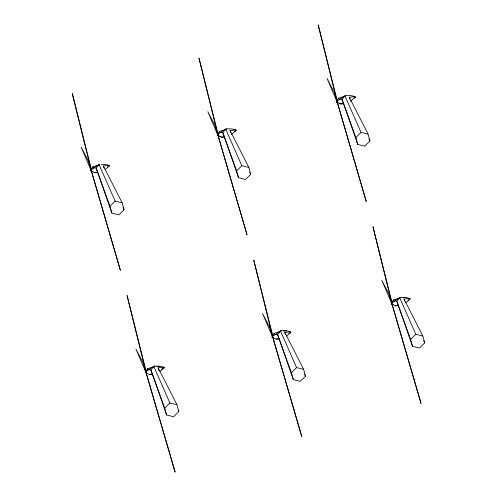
<?xml version="1.0" encoding="UTF-8"?>
<svg xmlns="http://www.w3.org/2000/svg" width="497" height="497" viewBox="0 0 497 497"><rect width="100%" height="100%" fill="white"/><g stroke="black" fill="none" stroke-linecap="round" stroke-linejoin="round"><path stroke-width="0.75" d="M152.349 374.446L149.529 374.552L145.279 372.626L147.41 368.755L153.703 366.792M99.586 164.209L99.207 164.929L115.155 201.123L122.187 202.851L124.051 209.722L118.882 214.866L111.85 213.132L96.12 167.998L99.586 164.209L93.498 168.011L90.516 170.757L94.765 172.676L97.586 172.571M98.94 164.917L92.647 166.886L90.516 170.757L92.647 171.397M225.619 129.506L219.326 131.475L217.195 135.346L221.445 137.271L224.265 137.16M344.825 96.188L338.538 98.157L336.401 102.028L340.65 103.954L343.47 103.842M280.383 331.381L274.095 333.35L271.958 337.221L276.214 339.147L279.028 339.035M399.588 298.063L393.301 300.026L391.164 303.903L395.419 305.829L398.234 305.717M145.279 372.626L148.261 369.886L154.35 366.084L159.872 366.233L164.041 367.19L164.209 367.799L159.829 371.476M111.85 213.132L109.986 206.267L115.155 201.123M238.529 177.727L236.665 170.856L241.834 165.718L248.867 167.446L250.73 174.317L245.561 179.454L238.529 177.727L222.805 132.593L226.265 128.798L231.795 128.953L235.957 129.903L236.125 130.518L231.198 134.656M357.734 144.41L355.871 137.539L361.039 132.395L368.078 134.128L369.942 140.993L364.767 146.137L357.734 144.41L342.011 99.27L345.471 95.48L351 95.635L355.162 96.586L355.33 97.201L350.404 101.332M166.613 415.007L164.749 408.136L169.918 402.999L176.951 404.726L178.814 411.597L173.646 416.741L166.613 415.007L150.883 369.874L154.35 366.084L153.971 366.811L169.918 402.999M293.292 379.602L291.428 372.731L296.597 367.587L303.63 369.321L305.493 376.192L300.325 381.329L293.292 379.602L277.568 334.462L281.035 330.679L286.558 330.828L290.72 331.779L290.888 332.394L286.508 336.071M412.498 346.279L410.634 339.414L415.803 334.27L422.841 335.997L424.705 342.868L419.53 348.012L412.498 346.279L396.774 301.145L400.24 297.355L405.763 297.504L409.926 298.461L410.093 299.07L405.714 302.748M105.06 169.601L109.439 165.923L109.278 165.315L105.109 164.364L101.251 164.706M107.389 167.011L109.439 165.923M234.758 131.239L236.125 130.518M353.963 97.921L355.33 97.201M161.469 369.246L164.209 367.799M288.838 333.475L290.888 332.394M408.043 300.157L410.093 299.07M343.123 103.37L340.65 103.954L339.818 102.879M223.917 136.687L221.445 137.271L220.612 136.197M94.765 172.676L97.232 172.099M395.419 305.829L397.886 305.245M276.214 339.147L278.68 338.563M149.529 374.552L151.995 373.974M349.845 99.282L349.292 97.238L355.162 96.586M230.639 132.606L230.086 130.556L235.957 129.903M103.96 168.011L103.401 165.967L109.278 165.315M404.608 301.157L404.055 299.107L409.926 298.461M285.402 334.481L284.849 332.431L290.72 331.779M158.91 370.569L158.17 367.836L164.041 367.19M403.446 297.715L405.763 297.504M283.47 331.101L286.558 330.828M156.785 366.513L159.872 366.233M219.332 135.985L217.195 135.346L220.177 132.6L226.265 128.798L225.887 129.524L241.834 165.718M393.301 304.543L391.164 303.903L394.152 301.157L400.24 297.355L399.855 298.082L415.803 334.27M337.258 102.457L336.401 102.028L336.96 101.195L345.471 95.48L345.092 96.207L361.039 132.395M272.816 337.649L271.958 337.221L272.518 336.388L281.035 330.679L280.65 331.4L296.597 367.587M92.647 166.886L93.498 168.011L96.12 167.998L109.986 206.267M338.538 98.157L339.389 99.282L342.011 99.27L355.871 137.539M219.326 131.475L220.177 132.6L222.805 132.593L236.665 170.856M147.41 368.755L148.261 369.886L150.883 369.874L164.749 408.136M393.301 300.026L394.152 301.157L396.774 301.145L410.634 339.414M274.095 333.35L274.947 334.475L277.568 334.462L291.428 372.731M349.292 97.238L368.078 134.128M404.055 299.107L422.841 335.997M230.086 130.556L248.867 167.446M284.849 332.431L303.63 369.321M103.401 165.967L122.187 202.851M158.17 367.836L176.951 404.726M368.911 138.905L369.942 140.993M423.674 340.78L424.705 342.868M249.705 172.229L250.73 174.317M304.468 374.104L305.493 376.192M123.02 207.634L124.051 209.722M178.131 410.205L178.814 411.597M336.997 101.717L327.057 78.458L334.232 92.268L336.904 100.959L318.186 24.85L337.159 100.388L337.208 101.935L366.258 201.546L337.301 102.425M91.106 170.446L81.173 147.187L88.342 160.997L91.013 169.688L72.295 93.579L91.268 169.117L91.318 170.664L120.373 270.275L91.411 171.154M145.876 372.321L135.936 349.062L143.111 362.872L145.776 371.563L127.058 295.454L146.031 370.992L146.081 372.539L175.137 472.15L146.174 373.03M388.996 294.143L381.826 280.333L392.065 304.301L421.027 403.421L391.971 303.81L391.922 302.269L372.949 226.725L391.667 302.841L388.996 294.143M215.027 125.592L207.852 111.775L218.096 135.743L247.052 234.864L218.003 135.252L217.953 133.712L198.98 58.168L217.692 134.283L215.027 125.592M269.79 327.467L262.621 313.657L272.859 337.618L301.822 436.739L272.766 337.128L272.716 335.587L253.743 260.043L272.462 336.158L269.79 327.467"/></g></svg>
